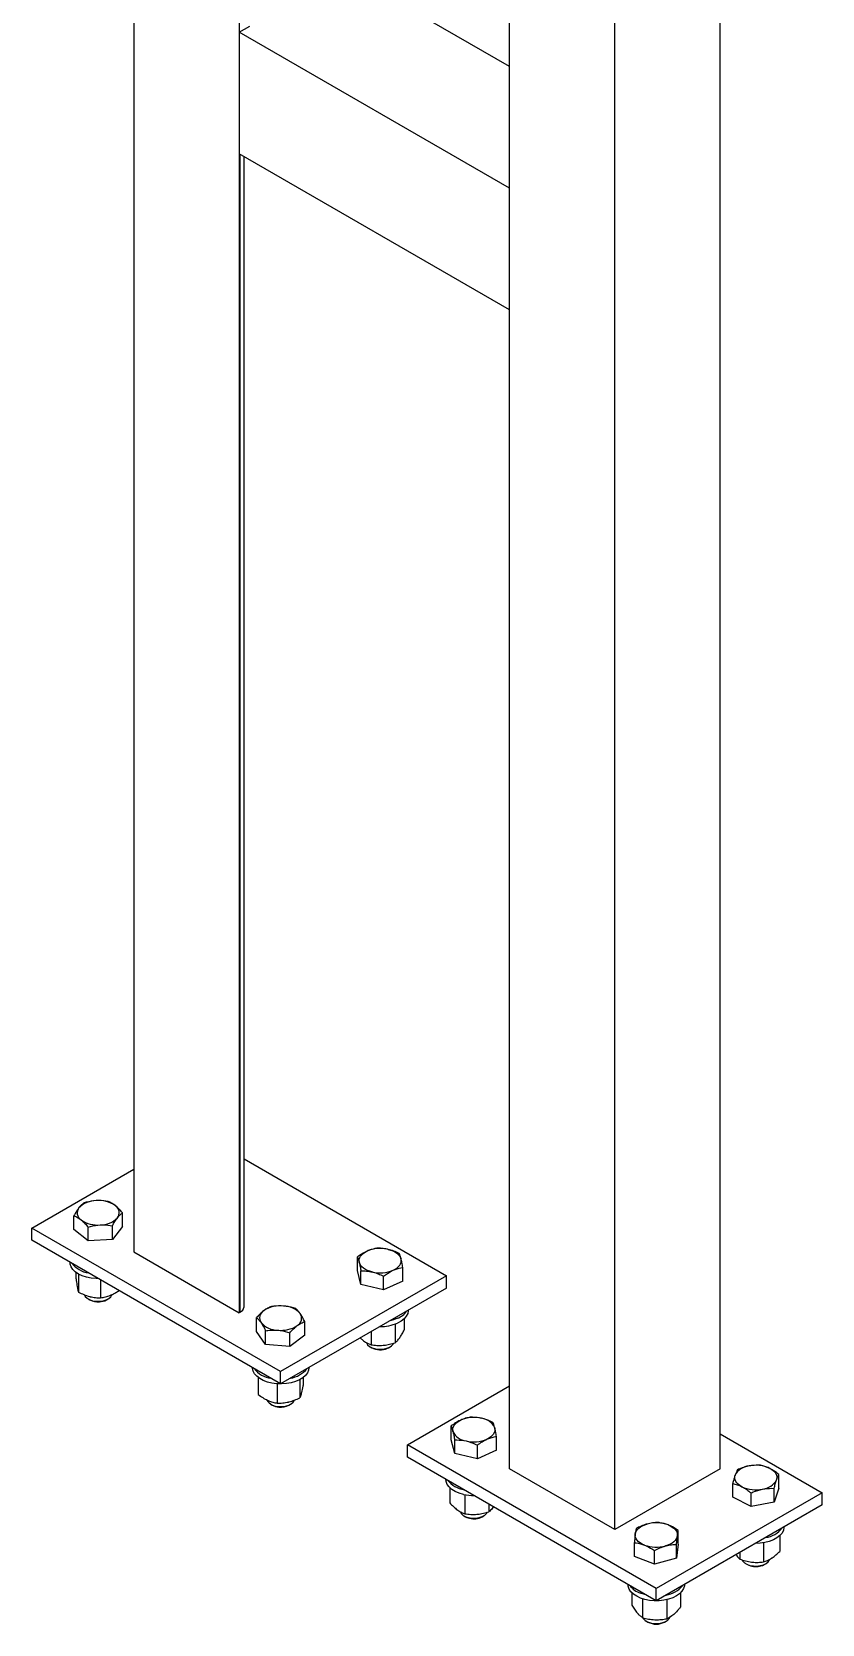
# Model space of a CAD drawing. Header units: metres. Extents: x 0 to 21025, y 0 to 14850.
# Drawn here: x 11456 to 11793, y 3270 to 3949 of the extents above; entities that cross this region are included whole.
import ezdxf

# ---------------------------------------------------------------- set-up
doc = ezdxf.new("R2010")
doc.units = ezdxf.units.M
doc.header["$LTSCALE"] = 25
doc.layers.add('SL4', color=4, linetype='Continuous')

msp = doc.modelspace()

# ---------------------------------------------------------------- linework, layer by layer
at = {"layer": 'SL4'}
for p, q in [((11704.534, 3310.783), (11704.534, 4407.928)), ((11659.633, 3336.704), (11659.633, 4381.999)), ((11749.436, 3336.704), (11749.436, 4376.118)), ((11499.473, 4370.986), (11499.473, 3429.162)), ((11544.375, 4345.065), (11544.375, 3403.241)), ((11659.633, 3934.526), (11548.865, 3998.471)), ((11544.375, 3949.221), (11548.865, 3951.814)), ((11659.633, 3882.684), (11544.375, 3949.221)), ((11544.375, 3949.221), (11544.375, 3897.371)), ((11659.633, 3830.834), (11544.375, 3897.371)), ((11544.728, 3897.167), (11544.728, 3403.446)), ((11546.442, 3405.834), (11546.442, 3896.178)), ((11659.633, 3830.834), (11659.633, 3882.684)), ((11455.986, 3439.368), (11499.473, 3464.472)), ((11546.442, 3468.79), (11632.763, 3418.957)), ((11473.929, 3438.773), (11473.929, 3444.608)), ((11494.612, 3439.962), (11494.612, 3445.797)), ((11562.052, 3378.137), (11455.986, 3439.368)), ((11455.986, 3434.182), (11455.986, 3439.368)), ((11479.991, 3433.9), (11473.929, 3438.773)), ((11479.991, 3433.9), (11479.991, 3439.735)), ((11490.333, 3434.495), (11490.333, 3440.33)), ((11494.612, 3439.962), (11490.333, 3434.495)), ((11562.052, 3372.952), (11455.986, 3434.182)), ((11490.333, 3434.495), (11479.991, 3433.9)), ((11499.473, 3429.162), (11544.375, 3403.241)), ((11472.27, 3424.782), (11472.27, 3424.711)), ((11594.836, 3421.195), (11594.836, 3427.03)), ((11614.121, 3416.719), (11614.121, 3422.555)), ((11474.8, 3420.456), (11474.8, 3418.039)), ((11475.83, 3419.787), (11475.83, 3412.069)), ((11485.3, 3417.26), (11485.3, 3409.599)), ((11632.763, 3418.957), (11562.052, 3378.137)), ((11596.3, 3415.256), (11594.836, 3421.195)), ((11596.3, 3415.256), (11596.3, 3421.091)), ((11605.942, 3413.018), (11596.3, 3415.256)), ((11605.942, 3413.018), (11605.942, 3418.853)), ((11614.121, 3416.719), (11605.942, 3413.018)), ((11632.763, 3413.772), (11632.763, 3418.957)), ((11480.027, 3409.127), (11480.709, 3408.733)), ((11487.832, 3408.733), (11488.514, 3409.127)), ((11632.763, 3413.772), (11562.052, 3372.952)), ((11544.375, 3403.241), (11544.728, 3403.446)), ((11551.764, 3395.313), (11551.764, 3401.149)), ((11616.479, 3404.3), (11616.479, 3404.372)), ((11555.636, 3389.746), (11551.764, 3395.313)), ((11555.636, 3389.746), (11555.636, 3395.581)), ((11565.923, 3388.897), (11565.923, 3394.733)), ((11572.34, 3393.617), (11572.34, 3399.452)), ((11600.602, 3395.206), (11600.602, 3389.592)), ((11610.891, 3398.445), (11610.891, 3390.437)), ((11614.767, 3400.735), (11614.767, 3396.003)), ((11565.923, 3388.897), (11555.636, 3389.746)), ((11572.34, 3393.617), (11565.923, 3388.897)), ((11595.997, 3392.547), (11597.396, 3391.296)), ((11600.235, 3388.717), (11600.917, 3388.323)), ((11607.586, 3388.091), (11608.04, 3388.323)), ((11608.04, 3388.323), (11608.722, 3388.717)), ((11550.052, 3379.879), (11550.052, 3379.808)), ((11552.408, 3375.686), (11552.408, 3368.431)), ((11562.052, 3372.952), (11562.052, 3378.137)), ((11570.227, 3374.737), (11570.227, 3366.962)), ((11571.697, 3375.686), (11571.697, 3372.901)), ((11574.052, 3379.808), (11574.052, 3379.879)), ((11560.583, 3372.933), (11560.583, 3364.727)), ((11616.146, 3346.909), (11659.633, 3372.014)), ((11557.809, 3364.224), (11558.491, 3363.831)), ((11565.614, 3363.831), (11566.296, 3364.224)), ((11634.774, 3349.126), (11634.774, 3354.962)), ((11722.212, 3285.679), (11616.146, 3346.909)), ((11616.146, 3341.724), (11616.146, 3346.909)), ((11636.276, 3343.19), (11634.774, 3349.126)), ((11636.276, 3343.19), (11636.276, 3349.025)), ((11645.932, 3340.973), (11645.932, 3346.808)), ((11654.087, 3344.692), (11654.087, 3350.527)), ((11749.436, 3351.604), (11792.923, 3326.499)), ((11722.212, 3280.494), (11616.146, 3341.724)), ((11645.932, 3340.973), (11636.276, 3343.19)), ((11654.087, 3344.692), (11645.932, 3340.973)), ((11704.534, 3310.783), (11659.633, 3336.704)), ((11749.436, 3336.704), (11704.534, 3310.783)), ((11774.484, 3328.419), (11774.484, 3334.254)), ((11632.43, 3332.324), (11632.43, 3332.252)), ((11634.147, 3328.682), (11634.147, 3322.243)), ((11792.923, 3326.499), (11722.212, 3285.679)), ((11754.793, 3324.579), (11754.793, 3330.414)), ((11762.596, 3320.617), (11762.596, 3326.452)), ((11774.484, 3328.419), (11772.441, 3322.537)), ((11772.441, 3322.537), (11772.441, 3328.372)), ((11792.923, 3321.314), (11792.923, 3326.499)), ((11640.59, 3325.689), (11640.59, 3317.536)), ((11650.873, 3321.677), (11650.873, 3318.403)), ((11792.923, 3321.314), (11722.212, 3280.494)), ((11762.596, 3320.617), (11754.793, 3324.579)), ((11772.441, 3322.537), (11762.596, 3320.617)), ((11640.187, 3316.669), (11640.869, 3316.275)), ((11647.992, 3316.275), (11648.673, 3316.669)), ((11731.563, 3304.624), (11731.563, 3310.459)), ((11774.828, 3308.183), (11774.828, 3301.521)), ((11776.638, 3311.842), (11776.638, 3311.913)), ((11712.86, 3299.39), (11712.86, 3305.225)), ((11721.462, 3296.023), (11712.86, 3299.39)), ((11721.462, 3296.023), (11721.462, 3301.858)), ((11731.563, 3304.624), (11730.814, 3298.64)), ((11730.814, 3298.64), (11730.814, 3304.475)), ((11757.775, 3301.024), (11757.775, 3298.195)), ((11767.964, 3305.186), (11767.964, 3297.016)), ((11730.814, 3298.64), (11721.462, 3296.023)), ((11760.395, 3296.258), (11761.077, 3295.865)), ((11768.2, 3295.865), (11768.882, 3296.258)), ((11710.212, 3287.421), (11710.212, 3287.35)), ((11722.212, 3280.494), (11722.212, 3285.679)), ((11734.212, 3287.35), (11734.212, 3287.421)), ((11711.847, 3283.859), (11711.847, 3278.641)), ((11716.38, 3281.296), (11716.38, 3273.242)), ((11726.745, 3280.936), (11726.745, 3272.809)), ((11732.577, 3283.859), (11732.577, 3277.775)), ((11717.969, 3271.766), (11718.65, 3271.373)), ((11725.773, 3271.373), (11726.455, 3271.766))]:
    msp.add_line(p, q, dxfattribs=at)
at = {"layer": 'SL4', "flags": 128}
for points in [[(11595.568, 3424.717), (11595.479, 3425.395), (11595.544, 3426.073), (11595.761, 3426.741), (11596.128, 3427.387), (11596.638, 3428), (11597.282, 3428.569), (11598.049, 3429.084), (11598.926, 3429.538)], [(11607.836, 3430.269), (11608.897, 3429.975), (11609.883, 3429.604), (11610.776, 3429.161), (11611.561, 3428.655), (11612.225, 3428.093), (11612.757, 3427.487), (11613.147, 3426.846), (11613.389, 3426.181)], [(11484.393, 3417.784), (11483.368, 3417.803), (11481.304, 3417.998), (11479.329, 3418.398), (11477.506, 3418.989), (11475.887, 3419.754), (11474.524, 3420.67), (11473.456, 3421.708), (11472.717, 3422.838), (11472.33, 3424.024), (11472.27, 3424.711)], [(11601.121, 3420.628), (11600.06, 3420.922), (11599.075, 3421.294), (11598.181, 3421.737), (11597.396, 3422.243), (11596.732, 3422.804), (11596.2, 3423.411), (11595.81, 3424.052), (11595.568, 3424.717)], [(11610.032, 3421.36), (11610.909, 3421.813), (11611.676, 3422.329), (11612.319, 3422.898), (11612.829, 3423.511), (11613.196, 3424.157), (11613.413, 3424.824), (11613.478, 3425.503), (11613.389, 3426.181)], [(11478.383, 3410.909), (11478.776, 3410.184), (11479.548, 3409.439), (11480.617, 3408.828), (11481.915, 3408.39), (11483.361, 3408.152), (11484.865, 3408.129)], [(11484.865, 3408.129), (11486.331, 3408.323), (11487.668, 3408.721), (11488.791, 3409.298), (11489.63, 3410.019), (11490.132, 3410.837), (11490.173, 3410.953)], [(11616.479, 3404.3), (11616.472, 3404.07), (11616.221, 3402.872), (11615.612, 3401.716), (11614.666, 3400.639), (11613.41, 3399.674), (11611.883, 3398.849)], [(11611.883, 3400.89), (11610.13, 3400.231), (11608.634, 3399.843)], [(11598.596, 3390.483), (11598.63, 3390.392), (11599.147, 3389.577), (11599.999, 3388.861), (11601.132, 3388.291), (11602.476, 3387.901), (11603.945, 3387.716), (11605.448, 3387.747), (11606.89, 3387.994), (11608.181, 3388.44)], [(11560.355, 3372.95), (11558.318, 3373.225), (11556.395, 3373.699), (11554.643, 3374.359), (11553.116, 3375.184), (11551.861, 3376.151), (11550.916, 3377.228), (11550.309, 3378.383), (11550.059, 3379.582), (11550.052, 3379.808)], [(11574.052, 3379.808), (11573.932, 3378.828), (11573.456, 3377.652), (11572.635, 3376.542), (11571.492, 3375.531), (11570.062, 3374.65), (11568.388, 3373.925), (11566.522, 3373.379), (11564.521, 3373.029), (11562.444, 3372.884), (11560.355, 3372.95)], [(11561.204, 3363.244), (11562.707, 3363.23), (11564.17, 3363.433), (11565.5, 3363.838), (11566.613, 3364.422), (11567.439, 3365.148), (11567.906, 3365.914)], [(11635.525, 3352.65), (11635.431, 3353.327), (11635.491, 3354.006), (11635.705, 3354.674), (11636.067, 3355.321), (11636.573, 3355.935), (11637.213, 3356.505), (11637.977, 3357.022), (11638.851, 3357.478)], [(11653.336, 3354.152), (11653.429, 3353.474), (11653.369, 3352.796), (11653.156, 3352.127), (11652.793, 3351.481), (11652.287, 3350.867), (11651.647, 3350.297), (11650.884, 3349.779), (11650.01, 3349.324)], [(11758.694, 3329.089), (11757.863, 3329.571), (11757.148, 3330.111), (11756.561, 3330.7), (11756.112, 3331.328), (11755.809, 3331.985), (11755.657, 3332.659), (11755.658, 3333.338), (11755.814, 3334.012)], [(11770.583, 3336.892), (11771.414, 3336.41), (11772.129, 3335.871), (11772.716, 3335.282), (11773.165, 3334.653), (11773.468, 3333.997), (11773.62, 3333.323), (11773.618, 3332.643), (11773.463, 3331.969)], [(11639.995, 3325.815), (11638.127, 3326.358), (11636.449, 3327.079), (11635.014, 3327.958), (11633.866, 3328.967), (11633.038, 3330.076), (11632.556, 3331.251), (11632.43, 3332.252)], [(11640.869, 3316.275), (11641.376, 3316.019), (11642.569, 3315.629)], [(11642.213, 3315.899), (11643.669, 3315.682), (11645.173, 3315.68), (11646.63, 3315.895), (11647.949, 3316.312), (11649.047, 3316.906), (11649.855, 3317.638), (11650.212, 3318.192)], [(11713.235, 3308.873), (11713.397, 3309.546), (11713.709, 3310.202), (11714.167, 3310.828), (11714.763, 3311.414), (11715.486, 3311.95), (11716.324, 3312.428), (11717.262, 3312.838), (11718.286, 3313.174)], [(11727.263, 3312.799), (11728.192, 3312.381), (11729.018, 3311.898), (11729.729, 3311.356), (11730.31, 3310.765), (11730.754, 3310.135), (11731.051, 3309.477), (11731.196, 3308.803), (11731.188, 3308.123)], [(11717.161, 3304.198), (11716.232, 3304.615), (11715.405, 3305.099), (11714.695, 3305.641), (11714.113, 3306.232), (11713.67, 3306.862), (11713.373, 3307.519), (11713.227, 3308.194), (11713.235, 3308.873)], [(11731.188, 3308.123), (11731.027, 3307.45), (11730.715, 3306.795), (11730.257, 3306.169), (11729.661, 3305.583), (11728.938, 3305.046), (11728.1, 3304.569), (11727.161, 3304.159), (11726.138, 3303.823)], [(11776.638, 3311.842), (11776.635, 3311.681), (11776.404, 3310.481), (11775.816, 3309.322), (11774.888, 3308.24), (11773.649, 3307.267), (11772.135, 3306.433), (11770.394, 3305.764), (11768.479, 3305.279)], [(11768.479, 3305.279), (11766.446, 3304.994), (11764.516, 3304.915)], [(11758.839, 3297.819), (11759.086, 3297.395), (11759.825, 3296.639), (11760.868, 3296.013), (11762.147, 3295.556), (11763.582, 3295.298), (11765.084, 3295.253), (11766.558, 3295.426)], [(11766.25, 3295.166), (11767.477, 3295.519), (11768.2, 3295.865)], [(11766.558, 3295.426), (11767.912, 3295.804), (11769.059, 3296.366), (11769.929, 3297.074), (11770.467, 3297.885), (11770.533, 3298.06)], [(11715.478, 3281.616), (11713.855, 3282.378), (11712.487, 3283.292), (11711.414, 3284.328), (11710.669, 3285.456), (11710.275, 3286.642), (11710.212, 3287.35)], [(11734.212, 3287.35), (11734.181, 3286.85), (11733.848, 3285.658), (11733.163, 3284.517), (11732.144, 3283.462), (11730.824, 3282.526), (11729.242, 3281.736), (11727.446, 3281.116), (11725.492, 3280.686), (11723.438, 3280.459), (11721.346, 3280.441), (11719.281, 3280.632), (11717.305, 3281.028), (11715.478, 3281.616)], [(11718.057, 3282.892), (11717.305, 3283.07), (11715.478, 3283.657)], [(11718.845, 3271.348), (11720.186, 3270.955), (11721.654, 3270.766), (11723.157, 3270.795), (11724.601, 3271.038), (11725.895, 3271.481), (11726.957, 3272.095), (11727.721, 3272.843), (11728.102, 3273.556)]]:
    msp.add_lwpolyline(points, dxfattribs=at)
at = {"layer": 'SL4'}
for centre, radius, start, end in [((11483.301, 3440.885), 10.144, 89.56091, 135.476739), ((11484.542, 3438.698), 12.386, 55.371843, 95.390236), ((11489.717, 3445.906), 3.518, 321.566779, 58.002186), ((11478.824, 3445.812), 3.518, 141.566779, 238.002186), ((11483.999, 3453.02), 12.386, 235.371843, 275.390236), ((11485.24, 3450.833), 10.144, 269.56091, 315.476739), ((11604.509, 3416.164), 14.493, 76.730174, 112.660836), ((11481.734, 3431.258), 11.124, 218.372023, 261.633354), ((11604.448, 3434.734), 14.493, 256.730174, 292.660836), ((11484.148, 3415.143), 7.274, 241.786953, 274.903474), ((11484.534, 3414.775), 6.883, 271.960089, 298.628916), ((11543.514, 3406.125), 2.942, 294.374658, 354.305201), ((11556.693, 3401.01), 3.594, 118.607237, 213.594095), ((11561.873, 3393.374), 12.809, 83.492832, 122.599379), ((11563.227, 3396.467), 9.633, 41.831047, 89.41446), ((11567.411, 3400.904), 3.594, 298.607237, 33.594095), ((11608.789, 3408.754), 8.45, 291.475345, 325.298439), ((11560.878, 3405.446), 9.633, 221.831047, 269.41446), ((11562.231, 3408.539), 12.809, 263.492832, 302.599379), ((11604.673, 3415.689), 18.319, 269.006849, 293.175301), ((11604.492, 3395.112), 7.672, 242.22696, 293.779791), ((11606.772, 3392.173), 3.991, 290.676708, 330.519785), ((11559.335, 3386.043), 10.789, 217.664366, 262.34101), ((11564.473, 3386.557), 11.339, 278.797971, 321.196652), ((11561.035, 3368.903), 5.661, 210.471899, 271.709919), ((11561.732, 3369.712), 6.716, 241.139945, 266.652934), ((11562.14, 3370.365), 7.4, 263.794587, 297.995657), ((11644.461, 3344.131), 14.477, 76.842493, 112.799156), ((11647.001, 3351.339), 6.931, 23.944731, 83.746746), ((11641.859, 3355.463), 6.931, 203.944731, 263.746746), ((11644.4, 3362.67), 14.477, 256.842493, 292.799156), ((11762.406, 3330.446), 7.495, 94.962607, 151.590267), ((11764.617, 3323.982), 14.221, 65.199202, 101.59818), ((11642.018, 3339.016), 11.355, 218.834716, 261.170661), ((11764.659, 3341.999), 14.221, 245.199202, 281.59818), ((11766.87, 3335.535), 7.495, 274.962607, 331.590267), ((11644.408, 3345.418), 20.094, 257.313453, 270.411819), ((11642.799, 3320.659), 4.796, 207.483955, 262.98159), ((11644.442, 3322.99), 7.596, 255.725741, 297.862195), ((11722.19, 3298.996), 14.705, 69.821814, 105.395734), ((11767.381, 3318.033), 10.742, 277.556519, 322.438104), ((11722.234, 3318.001), 14.705, 249.821814, 285.395734), ((11764.623, 3302.617), 7.627, 242.292718, 282.318103), ((11718.35, 3292.288), 9.096, 215.604041, 251.594877), ((11724.822, 3293.771), 10.988, 278.084645, 321.909978), ((11720.172, 3275.49), 4.35, 211.965849, 252.234746), ((11722.212, 3278.044), 7.563, 241.905973, 298.094027)]:
    msp.add_arc(centre, radius, start, end, dxfattribs=at)
for points, knots in [([(11478.208, 3450.076), (11477.861, 3449.815), (11477.16, 3449.289), (11476.435, 3448.431), (11476.069, 3447.998)], [0, 0, 0, 0, 0.495458, 1, 1, 1, 1]), ([(11483.379, 3451.029), (11481.972, 3450.863), (11480.222, 3450.655), (11478.539, 3450.171), (11478.208, 3450.076)], [0, 0, 0, 0, 0.8036473, 1, 1, 1, 1]), ([(11488.549, 3450.67), (11487.22, 3450.865), (11485.514, 3451.116), (11483.764, 3451.045), (11483.379, 3451.029)], [0, 0, 0, 0, 0.7796361, 1, 1, 1, 1]), ([(11491.581, 3448.89), (11491.509, 3448.947), (11490.965, 3449.378), (11489.939, 3450.059), (11489.015, 3450.465), (11488.549, 3450.67)], [0, 0, 0, 0, 0.07009, 0.5307844, 1, 1, 1, 1]), ([(11494.612, 3445.797), (11494.119, 3446.376), (11493.126, 3447.545), (11492.099, 3448.439), (11491.581, 3448.89)], [0, 0, 0, 0, 0.495458, 1, 1, 1, 1]), ([(11476.069, 3447.998), (11476.018, 3447.933), (11475.634, 3447.436), (11474.91, 3446.368), (11474.258, 3445.198), (11473.929, 3444.608)], [0, 0, 0, 0, 0.07009, 0.5307844, 1, 1, 1, 1]), ([(11473.929, 3444.608), (11474.422, 3444.396), (11475.415, 3443.968), (11476.442, 3443.21), (11476.96, 3442.828)], [0, 0, 0, 0, 0.495458, 1, 1, 1, 1]), ([(11476.96, 3442.828), (11477.032, 3442.77), (11477.576, 3442.326), (11478.602, 3441.358), (11479.526, 3440.28), (11479.991, 3439.735)], [0, 0, 0, 0, 0.07009, 0.5307844, 1, 1, 1, 1]), ([(11490.333, 3440.33), (11490.68, 3440.957), (11491.381, 3442.223), (11492.106, 3443.218), (11492.472, 3443.72)], [0, 0, 0, 0, 0.495458, 1, 1, 1, 1]), ([(11492.472, 3443.72), (11492.523, 3443.784), (11492.907, 3444.268), (11493.631, 3445.05), (11494.283, 3445.547), (11494.612, 3445.797)], [0, 0, 0, 0, 0.07009, 0.5307844, 1, 1, 1, 1]), ([(11479.991, 3439.735), (11480.322, 3439.831), (11482.005, 3440.315), (11483.755, 3440.522), (11485.162, 3440.689)], [0, 0, 0, 0, 0.1963527, 1, 1, 1, 1]), ([(11485.162, 3440.689), (11485.548, 3440.705), (11487.297, 3440.775), (11489.003, 3440.525), (11490.333, 3440.33)], [0, 0, 0, 0, 0.2203639, 1, 1, 1, 1]), ([(11598.926, 3429.538), (11597.813, 3428.948), (11596.429, 3428.215), (11595.098, 3427.225), (11594.836, 3427.03)], [0, 0, 0, 0, 0.8036473, 1, 1, 1, 1]), ([(11603.015, 3430.732), (11601.963, 3430.528), (11600.614, 3430.265), (11599.23, 3429.669), (11598.926, 3429.538)], [0, 0, 0, 0, 0.7796361, 1, 1, 1, 1]), ([(11607.836, 3430.269), (11607.722, 3430.295), (11606.856, 3430.49), (11605.225, 3430.725), (11603.756, 3430.73), (11603.015, 3430.732)], [0, 0, 0, 0, 0.07009, 0.5307844, 1, 1, 1, 1]), ([(11612.657, 3428.494), (11611.874, 3428.859), (11610.294, 3429.596), (11608.66, 3430.044), (11607.836, 3430.269)], [0, 0, 0, 0, 0.495458, 1, 1, 1, 1]), ([(11613.389, 3426.181), (11613.372, 3426.25), (11613.24, 3426.777), (11612.992, 3427.639), (11612.769, 3428.207), (11612.657, 3428.494)], [0, 0, 0, 0, 0.07009, 0.5307844, 1, 1, 1, 1]), ([(11594.836, 3427.03), (11594.955, 3426.731), (11595.195, 3426.128), (11595.443, 3425.19), (11595.568, 3424.717)], [0, 0, 0, 0, 0.495458, 1, 1, 1, 1]), ([(11595.568, 3424.717), (11595.586, 3424.646), (11595.717, 3424.107), (11595.965, 3422.958), (11596.188, 3421.717), (11596.3, 3421.091)], [0, 0, 0, 0, 0.07009, 0.5307844, 1, 1, 1, 1]), ([(11610.032, 3421.36), (11610.337, 3421.492), (11611.72, 3422.088), (11613.069, 3422.35), (11614.121, 3422.555)], [0, 0, 0, 0, 0.2203639, 1, 1, 1, 1]), ([(11614.121, 3422.555), (11614.002, 3423.22), (11613.762, 3424.564), (11613.514, 3425.639), (11613.389, 3426.181)], [0, 0, 0, 0, 0.495458, 1, 1, 1, 1]), ([(11474.8, 3418.039), (11474.843, 3417.689), (11475.011, 3416.331), (11475.185, 3415.221), (11475.315, 3414.397)], [0, 0, 0, 0, 0.2575513, 1, 1, 1, 1]), ([(11596.3, 3421.091), (11597.083, 3421.093), (11598.664, 3421.096), (11600.297, 3420.785), (11601.121, 3420.628)], [0, 0, 0, 0, 0.495458, 1, 1, 1, 1]), ([(11601.121, 3420.628), (11601.236, 3420.601), (11602.101, 3420.394), (11603.733, 3419.872), (11605.201, 3419.195), (11605.942, 3418.853)], [0, 0, 0, 0, 0.07009, 0.5307844, 1, 1, 1, 1]), ([(11605.942, 3418.853), (11606.204, 3419.047), (11607.535, 3420.038), (11608.919, 3420.771), (11610.032, 3421.36)], [0, 0, 0, 0, 0.1963527, 1, 1, 1, 1]), ([(11475.315, 3414.397), (11475.362, 3414.136), (11475.536, 3413.162), (11475.705, 3412.53), (11475.83, 3412.069)], [0, 0, 0, 0, 0.2686336, 1, 1, 1, 1]), ([(11475.83, 3412.069), (11476.599, 3411.685), (11478.151, 3410.91), (11479.755, 3410.423), (11480.565, 3410.177)], [0, 0, 0, 0, 0.495458, 1, 1, 1, 1]), ([(11480.565, 3410.177), (11480.677, 3410.149), (11481.527, 3409.933), (11483.13, 3409.658), (11484.572, 3409.619), (11485.3, 3409.599)], [0, 0, 0, 0, 0.07009, 0.5307844, 1, 1, 1, 1]), ([(11485.3, 3409.599), (11485.985, 3409.699), (11487.369, 3409.903), (11488.799, 3410.427), (11489.52, 3410.692)], [0, 0, 0, 0, 0.495458, 1, 1, 1, 1]), ([(11489.52, 3410.692), (11489.621, 3410.734), (11490.378, 3411.055), (11491.61, 3411.68), (11492.704, 3412.415), (11493.161, 3412.722)], [0, 0, 0, 0, 0.0814148, 0.6165455, 1, 1, 1, 1]), ([(11554.973, 3404.165), (11554.897, 3404.108), (11554.321, 3403.678), (11553.235, 3402.736), (11552.258, 3401.681), (11551.764, 3401.149)], [0, 0, 0, 0, 0.07009, 0.5307844, 1, 1, 1, 1]), ([(11551.764, 3401.149), (11552.079, 3400.88), (11552.713, 3400.338), (11553.369, 3399.463), (11553.7, 3399.021)], [0, 0, 0, 0, 0.495458, 1, 1, 1, 1]), ([(11558.181, 3405.868), (11557.66, 3405.668), (11556.608, 3405.265), (11555.521, 3404.534), (11554.973, 3404.165)], [0, 0, 0, 0, 0.495458, 1, 1, 1, 1]), ([(11563.325, 3406.1), (11561.926, 3406.13), (11560.184, 3406.167), (11558.51, 3405.917), (11558.181, 3405.868)], [0, 0, 0, 0, 0.8036473, 1, 1, 1, 1]), ([(11568.469, 3405.019), (11567.146, 3405.4), (11565.449, 3405.889), (11563.709, 3406.062), (11563.325, 3406.1)], [0, 0, 0, 0, 0.7796361, 1, 1, 1, 1]), ([(11570.405, 3402.892), (11570.359, 3402.957), (11570.011, 3403.451), (11569.356, 3404.25), (11568.766, 3404.761), (11568.469, 3405.019)], [0, 0, 0, 0, 0.07009, 0.5307844, 1, 1, 1, 1]), ([(11572.34, 3399.452), (11572.026, 3400.087), (11571.391, 3401.37), (11570.735, 3402.382), (11570.405, 3402.892)], [0, 0, 0, 0, 0.495458, 1, 1, 1, 1]), ([(11553.7, 3399.021), (11553.746, 3398.954), (11554.093, 3398.449), (11554.748, 3397.363), (11555.338, 3396.179), (11555.636, 3395.581)], [0, 0, 0, 0, 0.07009, 0.5307844, 1, 1, 1, 1]), ([(11555.636, 3395.581), (11555.964, 3395.63), (11557.639, 3395.88), (11559.38, 3395.843), (11560.779, 3395.813)], [0, 0, 0, 0, 0.1963527, 1, 1, 1, 1]), ([(11560.779, 3395.813), (11561.163, 3395.775), (11562.903, 3395.602), (11564.6, 3395.113), (11565.923, 3394.733)], [0, 0, 0, 0, 0.2203639, 1, 1, 1, 1]), ([(11565.923, 3394.733), (11566.444, 3395.299), (11567.496, 3396.443), (11568.583, 3397.311), (11569.132, 3397.749)], [0, 0, 0, 0, 0.495458, 1, 1, 1, 1]), ([(11569.132, 3397.749), (11569.208, 3397.804), (11569.784, 3398.221), (11570.87, 3398.877), (11571.847, 3399.259), (11572.34, 3399.452)], [0, 0, 0, 0, 0.07009, 0.5307844, 1, 1, 1, 1]), ([(11612.829, 3392.564), (11612.875, 3392.631), (11613.223, 3393.136), (11613.879, 3394.221), (11614.469, 3395.406), (11614.767, 3396.003)], [0, 0, 0, 0, 0.07009, 0.5307844, 1, 1, 1, 1]), ([(11597.396, 3391.296), (11597.688, 3391.091), (11598.773, 3390.329), (11599.829, 3389.903), (11600.602, 3389.592)], [0, 0, 0, 0, 0.2686336, 1, 1, 1, 1]), ([(11600.602, 3389.592), (11601.437, 3389.477), (11603.124, 3389.245), (11604.867, 3389.32), (11605.746, 3389.358)], [0, 0, 0, 0, 0.495458, 1, 1, 1, 1]), ([(11605.746, 3389.358), (11605.868, 3389.369), (11606.792, 3389.451), (11608.533, 3389.737), (11610.1, 3390.202), (11610.891, 3390.437)], [0, 0, 0, 0, 0.07009, 0.5307844, 1, 1, 1, 1]), ([(11610.891, 3390.437), (11611.206, 3390.706), (11611.841, 3391.248), (11612.498, 3392.122), (11612.829, 3392.564)], [0, 0, 0, 0, 0.495458, 1, 1, 1, 1]), ([(11552.408, 3368.431), (11553.072, 3367.947), (11554.411, 3366.97), (11555.796, 3366.274), (11556.495, 3365.923)], [0, 0, 0, 0, 0.495458, 1, 1, 1, 1]), ([(11570.962, 3369.275), (11570.895, 3369.015), (11570.646, 3368.046), (11570.404, 3367.42), (11570.227, 3366.962)], [0, 0, 0, 0, 0.2686336, 1, 1, 1, 1]), ([(11571.697, 3372.901), (11571.635, 3372.552), (11571.395, 3371.2), (11571.147, 3370.095), (11570.962, 3369.275)], [0, 0, 0, 0, 0.2575513, 1, 1, 1, 1]), ([(11556.495, 3365.923), (11556.592, 3365.88), (11557.326, 3365.553), (11558.709, 3365.07), (11559.954, 3364.842), (11560.583, 3364.727)], [0, 0, 0, 0, 0.07009, 0.5307844, 1, 1, 1, 1]), ([(11560.583, 3364.727), (11561.366, 3364.725), (11562.946, 3364.721), (11564.58, 3365.031), (11565.405, 3365.188)], [0, 0, 0, 0, 0.495458, 1, 1, 1, 1]), ([(11565.405, 3365.188), (11565.519, 3365.215), (11566.385, 3365.422), (11568.017, 3365.943), (11569.486, 3366.62), (11570.227, 3366.962)], [0, 0, 0, 0, 0.07009, 0.5307844, 1, 1, 1, 1]), ([(11638.851, 3357.478), (11638.754, 3357.433), (11638.022, 3357.093), (11636.642, 3356.32), (11635.4, 3355.417), (11634.774, 3354.962)], [0, 0, 0, 0, 0.07009, 0.5307844, 1, 1, 1, 1]), ([(11634.774, 3354.962), (11634.896, 3354.663), (11635.142, 3354.06), (11635.396, 3353.123), (11635.525, 3352.65)], [0, 0, 0, 0, 0.495458, 1, 1, 1, 1]), ([(11642.928, 3358.681), (11642.266, 3358.562), (11640.929, 3358.323), (11639.548, 3357.761), (11638.851, 3357.478)], [0, 0, 0, 0, 0.495458, 1, 1, 1, 1]), ([(11647.756, 3358.229), (11646.443, 3358.444), (11644.808, 3358.713), (11643.236, 3358.686), (11642.928, 3358.681)], [0, 0, 0, 0, 0.8036473, 1, 1, 1, 1]), ([(11652.584, 3356.464), (11651.343, 3357.02), (11649.75, 3357.735), (11648.116, 3358.139), (11647.756, 3358.229)], [0, 0, 0, 0, 0.7796361, 1, 1, 1, 1]), ([(11653.336, 3354.152), (11653.318, 3354.221), (11653.183, 3354.748), (11652.929, 3355.609), (11652.7, 3356.177), (11652.584, 3356.464)], [0, 0, 0, 0, 0.07009, 0.5307844, 1, 1, 1, 1]), ([(11654.087, 3350.527), (11653.965, 3351.193), (11653.719, 3352.536), (11653.464, 3353.61), (11653.336, 3354.152)], [0, 0, 0, 0, 0.495458, 1, 1, 1, 1]), ([(11635.525, 3352.65), (11635.543, 3352.579), (11635.677, 3352.04), (11635.932, 3350.892), (11636.16, 3349.651), (11636.276, 3349.025)], [0, 0, 0, 0, 0.07009, 0.5307844, 1, 1, 1, 1]), ([(11636.276, 3349.025), (11636.584, 3349.03), (11638.156, 3349.058), (11639.791, 3348.789), (11641.104, 3348.573)], [0, 0, 0, 0, 0.1963527, 1, 1, 1, 1]), ([(11641.104, 3348.573), (11641.464, 3348.484), (11643.098, 3348.079), (11644.691, 3347.365), (11645.932, 3346.808)], [0, 0, 0, 0, 0.2203639, 1, 1, 1, 1]), ([(11645.932, 3346.808), (11646.595, 3347.294), (11647.931, 3348.273), (11649.313, 3348.972), (11650.01, 3349.324)], [0, 0, 0, 0, 0.495458, 1, 1, 1, 1]), ([(11650.01, 3349.324), (11650.106, 3349.367), (11650.838, 3349.695), (11652.218, 3350.181), (11653.46, 3350.411), (11654.087, 3350.527)], [0, 0, 0, 0, 0.07009, 0.5307844, 1, 1, 1, 1]), ([(11755.814, 3334.012), (11755.79, 3333.941), (11755.606, 3333.407), (11755.261, 3332.269), (11754.95, 3331.036), (11754.793, 3330.414)], [0, 0, 0, 0, 0.07009, 0.5307844, 1, 1, 1, 1]), ([(11756.835, 3336.297), (11756.669, 3336.002), (11756.335, 3335.409), (11755.988, 3334.48), (11755.814, 3334.012)], [0, 0, 0, 0, 0.495458, 1, 1, 1, 1]), ([(11761.758, 3337.913), (11760.419, 3337.566), (11758.752, 3337.135), (11757.15, 3336.434), (11756.835, 3336.297)], [0, 0, 0, 0, 0.8036473, 1, 1, 1, 1]), ([(11766.681, 3338.217), (11765.415, 3338.241), (11763.791, 3338.273), (11762.125, 3337.978), (11761.758, 3337.913)], [0, 0, 0, 0, 0.7796361, 1, 1, 1, 1]), ([(11770.583, 3336.892), (11770.49, 3336.938), (11769.79, 3337.288), (11768.469, 3337.815), (11767.281, 3338.082), (11766.681, 3338.217)], [0, 0, 0, 0, 0.07009, 0.5307844, 1, 1, 1, 1]), ([(11774.484, 3334.254), (11773.85, 3334.759), (11772.572, 3335.779), (11771.25, 3336.519), (11770.583, 3336.892)], [0, 0, 0, 0, 0.495458, 1, 1, 1, 1]), ([(11773.463, 3331.969), (11773.487, 3332.038), (11773.67, 3332.56), (11774.016, 3333.412), (11774.327, 3333.972), (11774.484, 3334.254)], [0, 0, 0, 0, 0.07009, 0.5307844, 1, 1, 1, 1]), ([(11754.793, 3330.414), (11755.426, 3330.276), (11756.705, 3329.997), (11758.027, 3329.394), (11758.694, 3329.089)], [0, 0, 0, 0, 0.495458, 1, 1, 1, 1]), ([(11758.694, 3329.089), (11758.787, 3329.042), (11759.487, 3328.68), (11760.807, 3327.866), (11761.996, 3326.926), (11762.596, 3326.452)], [0, 0, 0, 0, 0.07009, 0.5307844, 1, 1, 1, 1]), ([(11762.596, 3326.452), (11762.91, 3326.589), (11764.513, 3327.29), (11766.179, 3327.721), (11767.519, 3328.068)], [0, 0, 0, 0, 0.1963527, 1, 1, 1, 1]), ([(11767.519, 3328.068), (11767.886, 3328.133), (11769.551, 3328.428), (11771.175, 3328.397), (11772.441, 3328.372)], [0, 0, 0, 0, 0.2203639, 1, 1, 1, 1]), ([(11772.441, 3328.372), (11772.607, 3329.033), (11772.942, 3330.367), (11773.288, 3331.432), (11773.463, 3331.969)], [0, 0, 0, 0, 0.495458, 1, 1, 1, 1]), ([(11634.147, 3322.243), (11634.67, 3321.677), (11635.726, 3320.536), (11636.818, 3319.67), (11637.368, 3319.233)], [0, 0, 0, 0, 0.49545796, 1, 1, 1, 1]), ([(11652.793, 3320.534), (11652.618, 3320.29), (11651.968, 3319.383), (11651.336, 3318.817), (11650.873, 3318.403)], [0, 0, 0, 0, 0.2686336, 1, 1, 1, 1]), ([(11637.368, 3319.233), (11637.445, 3319.178), (11638.023, 3318.761), (11639.113, 3318.108), (11640.094, 3317.728), (11640.59, 3317.536)], [0, 0, 0, 0, 0.07009, 0.5307844, 1, 1, 1, 1]), ([(11640.59, 3317.536), (11641.425, 3317.423), (11643.11, 3317.194), (11644.852, 3317.273), (11645.731, 3317.313)], [0, 0, 0, 0, 0.495458, 1, 1, 1, 1]), ([(11645.731, 3317.313), (11645.853, 3317.324), (11646.776, 3317.408), (11648.516, 3317.698), (11650.082, 3318.166), (11650.873, 3318.403)], [0, 0, 0, 0, 0.07009, 0.5307844, 1, 1, 1, 1]), ([(11718.286, 3313.174), (11718.175, 3313.142), (11717.336, 3312.901), (11715.753, 3312.315), (11714.329, 3311.58), (11713.61, 3311.209)], [0, 0, 0, 0, 0.07009, 0.5307844, 1, 1, 1, 1]), ([(11722.962, 3313.826), (11722.202, 3313.797), (11720.67, 3313.738), (11719.085, 3313.363), (11718.286, 3313.174)], [0, 0, 0, 0, 0.495458, 1, 1, 1, 1]), ([(11727.263, 3312.799), (11726.092, 3313.171), (11724.636, 3313.634), (11723.237, 3313.794), (11722.962, 3313.826)], [0, 0, 0, 0, 0.8036473, 1, 1, 1, 1]), ([(11731.563, 3310.459), (11730.457, 3311.164), (11729.038, 3312.067), (11727.583, 3312.667), (11727.263, 3312.799)], [0, 0, 0, 0, 0.7796361, 1, 1, 1, 1]), ([(11713.235, 3308.873), (11713.226, 3308.801), (11713.159, 3308.259), (11713.032, 3307.103), (11712.918, 3305.855), (11712.86, 3305.225)], [0, 0, 0, 0, 0.07009, 0.5307844, 1, 1, 1, 1]), ([(11713.61, 3311.209), (11713.549, 3310.906), (11713.426, 3310.296), (11713.299, 3309.35), (11713.235, 3308.873)], [0, 0, 0, 0, 0.495458, 1, 1, 1, 1]), ([(11730.814, 3304.475), (11730.874, 3305.145), (11730.997, 3306.496), (11731.124, 3307.578), (11731.188, 3308.123)], [0, 0, 0, 0, 0.495458, 1, 1, 1, 1]), ([(11731.188, 3308.123), (11731.197, 3308.194), (11731.265, 3308.725), (11731.392, 3309.594), (11731.506, 3310.169), (11731.563, 3310.459)], [0, 0, 0, 0, 0.07009, 0.5307844, 1, 1, 1, 1]), ([(11712.86, 3305.225), (11713.135, 3305.194), (11714.535, 3305.034), (11715.991, 3304.57), (11717.161, 3304.198)], [0, 0, 0, 0, 0.1963527, 1, 1, 1, 1]), ([(11717.161, 3304.198), (11717.482, 3304.066), (11718.937, 3303.467), (11720.356, 3302.563), (11721.462, 3301.858)], [0, 0, 0, 0, 0.2203639, 1, 1, 1, 1]), ([(11721.462, 3301.858), (11722.221, 3302.254), (11723.754, 3303.053), (11725.338, 3303.565), (11726.138, 3303.823)], [0, 0, 0, 0, 0.495458, 1, 1, 1, 1]), ([(11726.138, 3303.823), (11726.249, 3303.853), (11727.088, 3304.082), (11728.67, 3304.382), (11730.095, 3304.444), (11730.814, 3304.475)], [0, 0, 0, 0, 0.07009, 0.5307844, 1, 1, 1, 1]), ([(11756.258, 3300.148), (11756.36, 3299.981), (11756.874, 3299.143), (11757.374, 3298.617), (11757.775, 3298.195)], [0, 0, 0, 0, 0.1991296, 1, 1, 1, 1]), ([(11771.396, 3298.612), (11771.477, 3298.666), (11772.093, 3299.077), (11773.255, 3299.982), (11774.3, 3301.005), (11774.828, 3301.521)], [0, 0, 0, 0, 0.07009, 0.5307844, 1, 1, 1, 1]), ([(11757.775, 3298.195), (11758.602, 3297.916), (11760.272, 3297.353), (11761.998, 3297.085), (11762.869, 3296.949)], [0, 0, 0, 0, 0.495458, 1, 1, 1, 1]), ([(11762.869, 3296.949), (11762.99, 3296.936), (11763.905, 3296.836), (11765.629, 3296.78), (11767.181, 3296.937), (11767.964, 3297.016)], [0, 0, 0, 0, 0.07009, 0.5307844, 1, 1, 1, 1]), ([(11767.964, 3297.016), (11768.521, 3297.199), (11769.646, 3297.567), (11770.809, 3298.262), (11771.396, 3298.612)], [0, 0, 0, 0, 0.495458, 1, 1, 1, 1]), ([(11711.847, 3278.641), (11712.215, 3278.019), (11712.958, 3276.764), (11713.726, 3275.781), (11714.113, 3275.285)], [0, 0, 0, 0, 0.495458, 1, 1, 1, 1]), ([(11714.113, 3275.285), (11714.167, 3275.222), (11714.574, 3274.743), (11715.341, 3273.973), (11716.032, 3273.487), (11716.38, 3273.242)], [0, 0, 0, 0, 0.07009, 0.5307844, 1, 1, 1, 1]), ([(11716.38, 3273.242), (11717.222, 3273.024), (11718.92, 3272.582), (11720.677, 3272.441), (11721.563, 3272.369)], [0, 0, 0, 0, 0.495458, 1, 1, 1, 1]), ([(11721.563, 3272.369), (11721.685, 3272.365), (11722.616, 3272.332), (11724.37, 3272.402), (11725.949, 3272.673), (11726.745, 3272.809)], [0, 0, 0, 0, 0.07009, 0.5307844, 1, 1, 1, 1]), ([(11729.661, 3274.636), (11729.396, 3274.42), (11728.409, 3273.616), (11727.448, 3273.15), (11726.745, 3272.809)], [0, 0, 0, 0, 0.2686336, 1, 1, 1, 1]), ([(11732.577, 3277.775), (11732.332, 3277.467), (11731.382, 3276.273), (11730.394, 3275.334), (11729.661, 3274.636)], [0, 0, 0, 0, 0.2575513, 1, 1, 1, 1])]:
    msp.add_open_spline(points, degree=3, knots=knots, dxfattribs=at)

doc.saveas('drawing.dxf')
